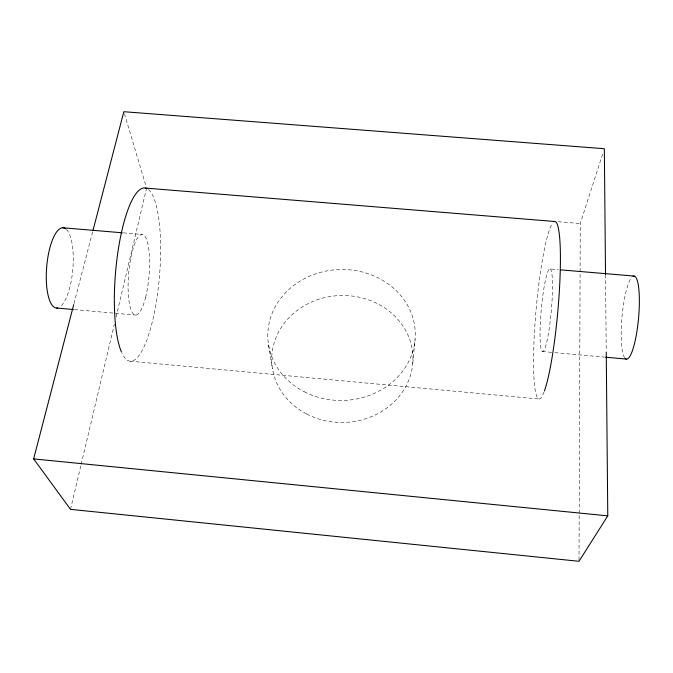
<?xml version="1.0" encoding="UTF-8"?>
<svg xmlns="http://www.w3.org/2000/svg" width="673" height="673" viewBox="0 0 673 673"><rect width="100%" height="100%" fill="white"/><g stroke="black" fill="none" stroke-linecap="round" stroke-linejoin="round"><path stroke-width="0.5" stroke-dasharray="3.37 2.52" d="M579.016 560.239L580.084 272.834M580.084 271.791L580.269 223.537L603.067 152.704M412.768 363.403L415.081 339.419M70.505 509.36L80.928 465.371M81.164 464.353L114.368 324.193M116.059 317.033L146.352 189.147M73.996 303.582L92.723 231.504M558.27 221.737L580.269 223.537M123.294 232.875L142.053 234.465M550.085 268.964A41.482 5.056 -84.9 0 1 548.68 332.008A41.482 5.056 -84.9 0 1 540.091 329.82A41.482 5.056 -84.9 0 1 550.085 268.964L558.397 269.671M74.383 309.605L135.685 315.099M542.463 351.558L553.854 352.576M554.889 352.669L604.573 357.119M130.04 361.174L539.073 399.013M124.438 113.72L146.293 187.119M268.544 344.929L272.439 368.686M605.523 274.592L606.238 351.163M624.67 357.758A41.692 8.303 -84.8 0 1 621.953 317.42A41.692 8.303 -84.8 0 1 631.737 277.318M66.425 229.459A40.254 13.123 -85.2 0 1 72.802 269.579A40.254 13.123 -85.2 0 1 59.577 307.157M544.095 391.837A89.122 10.886 -84.9 0 1 534.169 337.796A89.122 10.886 -84.9 0 1 552.171 223.739M148.312 189.475A86.901 22.058 -85.2 0 1 156.439 301.252A86.901 22.058 -85.2 0 1 121.88 352.972M304.381 391.812A73.769 65.483 -1.9 0 0 415.291 334.733A73.769 65.483 -1.9 0 0 304.928 278.378A73.769 65.483 -1.9 0 0 304.381 391.812M306.678 414.013A70.657 63.481 -1.9 0 0 412.978 358.86A70.657 63.481 -1.9 0 0 307.334 304.053A70.657 63.481 -1.9 0 0 306.678 414.013M145.57 297.424A40.456 10.238 -85.2 0 0 142.777 234.566A40.456 10.238 -85.2 0 0 128.215 292.351A40.456 10.238 -85.2 0 0 145.57 297.424"/><path stroke-width="1.01" d="M606.247 352.215L607.778 515.855L579.007 561.29L70.505 509.36L33.65 458.902L73.736 304.591M92.983 230.486L123.832 111.71L604.346 148.716L605.523 274.592M145.292 188.061L554.678 221.493M62.858 227.768L122.25 232.791M560.474 269.839L634.193 276.073M56.725 308.024L73.349 309.513M605.607 357.212L626.311 359.071M33.65 458.902L607.778 515.855M632.99 276.283A41.692 8.303 -84.8 0 1 638.458 319.212A41.692 8.303 -84.8 0 1 625.192 358.398M57.668 307.94A40.254 13.123 -85.2 0 1 46.883 264.792A40.254 13.123 -85.2 0 1 65.575 228.744M553.871 221.796A89.122 10.886 -84.9 0 1 559.549 287.682A89.122 10.886 -84.9 0 1 544.415 390.946M121.468 352.038A86.901 22.058 -85.2 0 1 118.238 249.851A86.901 22.058 -85.2 0 1 146.832 188.549"/></g></svg>
